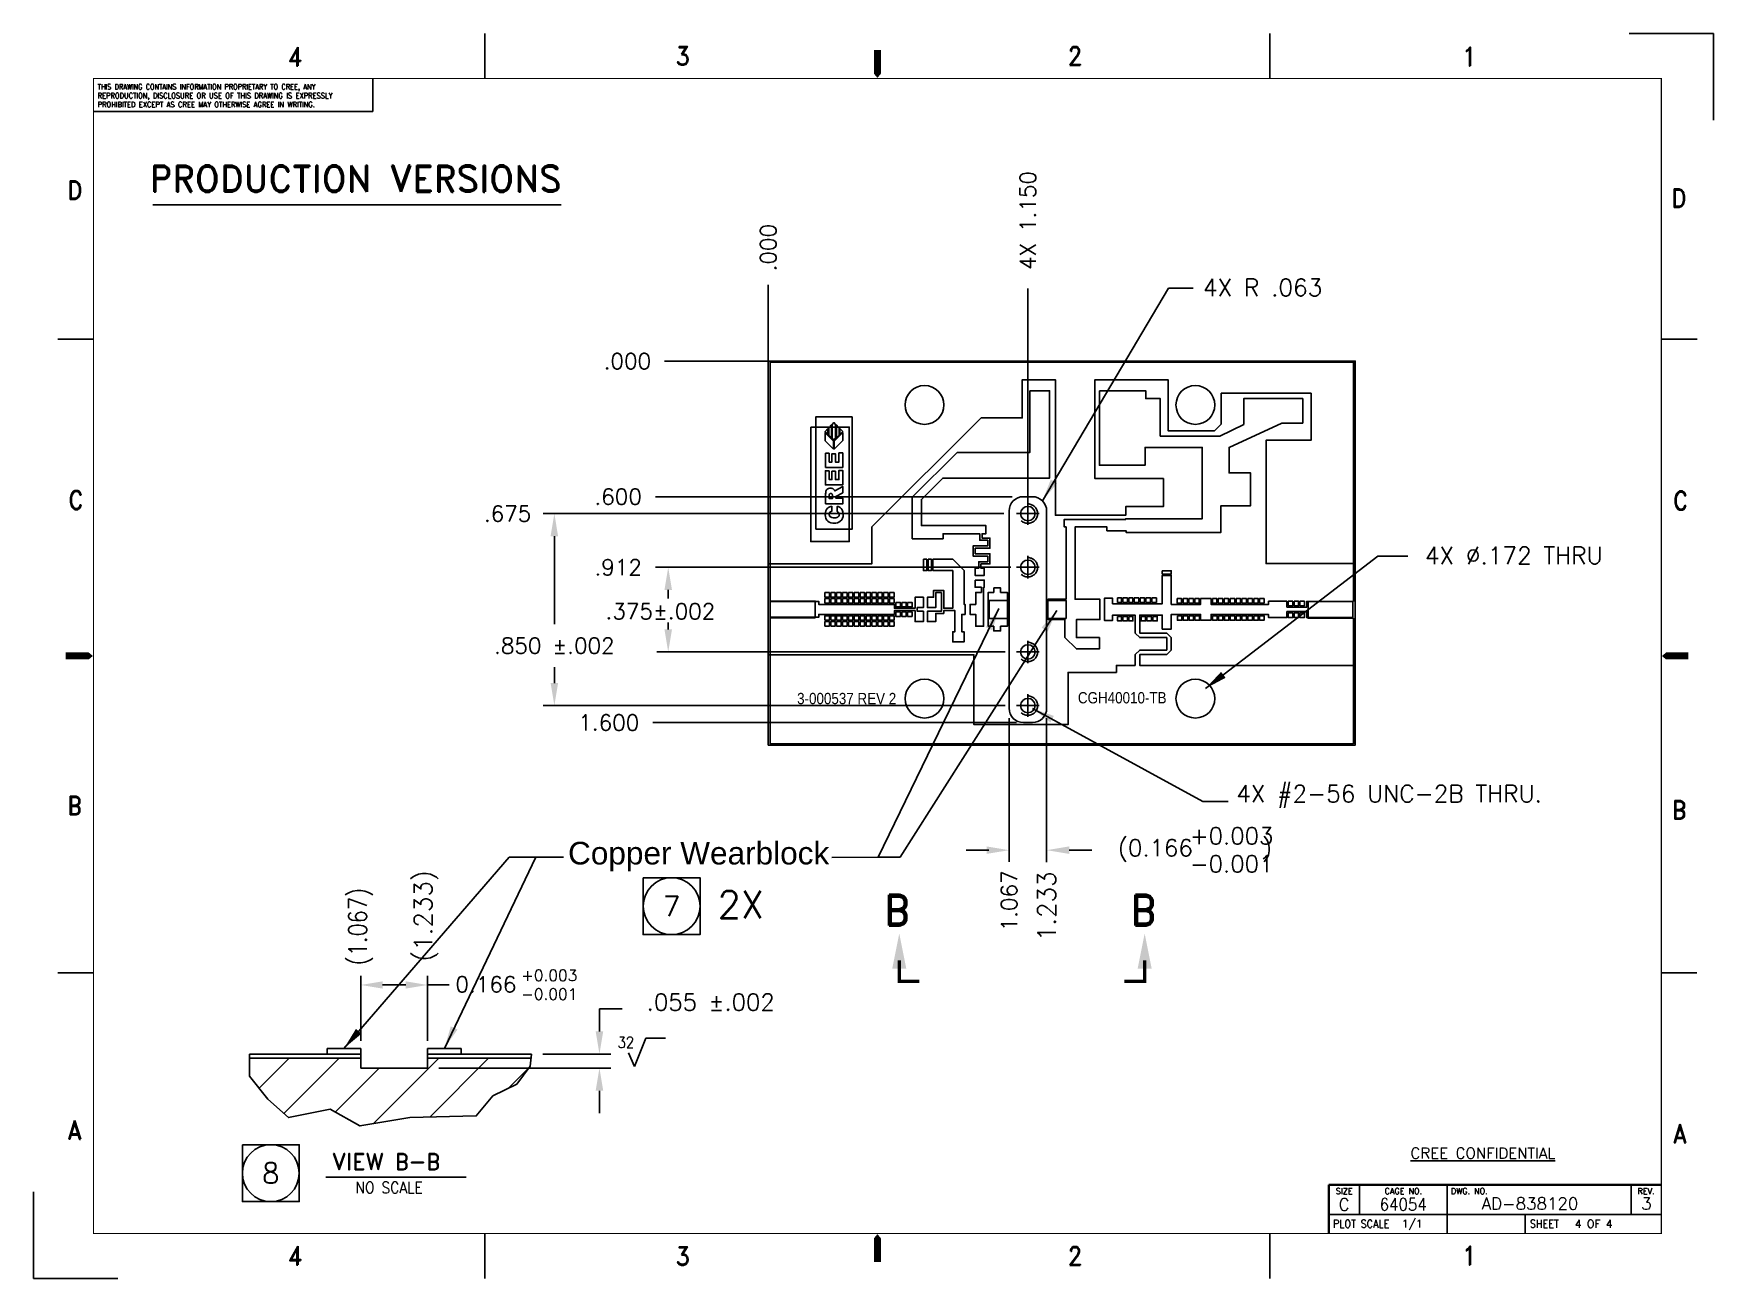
# Model space of a CAD drawing. Header units: inches. Extents: x 10.9 to 26.7, y -6.2 to 5.6.
# Drawn here: x 19.26 to 26.7, y -6.17 to -0.66 of the extents above; entities that cross this region are included whole.
import ezdxf
from ezdxf.enums import TextEntityAlignment as Align

# ---------------------------------------------------------------- set-up
doc = ezdxf.new("R2010")
doc.units = ezdxf.units.IN
doc.header["$MEASUREMENT"] = 0
for name, pattern in [('BROKEN', [0.125, 0.0625, -0.0625]), ('FILLPOLYEX', [101, 100, 1]), ('FILLPOLYIN', [101, 100, 1])]:
    doc.linetypes.add(name, pattern=pattern)
for name, color, linetype in [('BORDER', 9, 'Continuous'), ('CUTOUT_FAB_pill-flange', 7, 'Continuous'), ('HATCH', 6, 'Continuous'), ('HIDDEN', 7, 'BROKEN'), ('MASK', 3, 'Continuous'), ('MASKOUTL', 21, 'Continuous'), ('PALLET', 1, 'Continuous'), ('PALLEThole_FLANGE', 122, 'Continuous'), ('PCB', 6, 'Continuous'), ('PCBHOLE', 200, 'Continuous'), ('Substrate_Outline', 2, 'Continuous'), ('TEXT', 7, 'Continuous'), ('TEXT_CLEAR', 7, 'Continuous'), ('TOP', 5, 'Continuous')]:
    doc.layers.add(name, color=color, linetype=linetype)
doc.layers.add('DIM', color=1, linetype='Continuous', plot=False)
doc.styles.add('ARIAL_NEW', font='ARIAL.TTF', dxfattribs={"width": 0.85})
doc.styles.add('ROMAND', font='romand.shx')
doc.styles.add('ROMANS', font='romans.shx')
doc.styles.get("Standard").update_dxf_attribs({"font": 'ARIALUNI.TTF', "height": 0.025})
doc.dimstyles.get("Standard").update_dxf_attribs({"dimtxt": 0.07, "dimasz": 0.1, "dimexe": 0.05, "dimexo": 0.05, "dimgap": 0.06, "dimtad": 0, "dimtih": 1, "dimtoh": 1, "dimdec": 3, "dimzin": 4, "dimdsep": 46, "dimtxsty": 'ROMANS', "dimcen": 0.09, "dimadec": 0, "dimazin": 0, "dimtfac": 1, "dimtdec": 3, "dimtofl": 0, "dimtmove": 0, "dimatfit": 3, "dimfxl": 1, "dimtolj": 1, "dimtzin": 0, "dimarcsym": 0})

# ---------------------------------------------------------------- blocks, each defined once
blk = doc.blocks.new('LARROW')
blk.add_solid([(0.312, 0), (0, 0.0625), (0, -0.0625)])
blk = doc.blocks.new('2-56t')
blk.add_circle((0, 0), 0.032)
at = {"layer": 'HIDDEN', "linetype": 'BROKEN'}
blk.add_circle((0, 0), 0.043, dxfattribs=at)
blk = doc.blocks.new('block_template(2)_2000')
at = {"layer": 'BORDER'}
for p, q in [((2.28567, 4.98522), (2.28567, 4.9671)), ((2.6024, 4.98522), (2.6024, 4.9671)), ((2.24042, 4.95382), (2.24042, 4.9671)), ((2.1277, 4.95382), (2.24042, 4.95382)), ((2.11329, 4.86202), (2.1277, 4.86202)), ((2.76037, 4.86202), (2.77478, 4.86202)), ((2.1277, 4.60628), (2.11329, 4.60628)), ((2.76032, 4.60628), (2.77473, 4.60628)), ((2.63862, 4.52082), (2.63862, 4.50884)), ((2.67392, 4.52082), (2.67392, 4.50884)), ((2.74816, 4.52082), (2.74816, 4.50884)), ((2.76037, 4.50884), (2.62617, 4.50884)), ((2.67392, 4.50884), (2.67392, 4.5012)), ((2.70544, 4.50884), (2.70544, 4.5012)), ((2.28567, 4.48308), (2.28567, 4.5012)), ((2.6024, 4.48308), (2.6024, 4.5012))]:
    blk.add_line(p, q, dxfattribs=at)
for points in [[(2.44403, 4.96735, 0, 0.00939, 0), (2.44403, 4.97298, 0.00283, 0.00283, 0), (2.44403, 4.97863, 0.00283, 0.00283, 0)], [(2.12744, 4.73415, 0, 0.00939, 0), (2.12182, 4.73415, 0.00283, 0.00283, 0), (2.11649, 4.73415, 0.00283, 0.00283, 0)], [(2.76063, 4.73415, 0, 0.00939, 0), (2.76625, 4.73415, 0.00283, 0.00283, 0), (2.77128, 4.73415, 0.00283, 0.00283, 0)], [(2.44403, 4.50094, 0, 0.00939, 0), (2.44403, 4.49532, 0.00283, 0.00283, 0), (2.44403, 4.48966, 0.00283, 0.00283, 0)]]:
    blk.add_lwpolyline(points, format="xyseb", dxfattribs=at)
at = {"layer": 'BORDER', "const_width": 0.000451}
blk.add_lwpolyline([(2.76037, 4.9671), (2.1277, 4.9671), (2.1277, 4.5012), (2.76037, 4.5012)], close=True, dxfattribs=at)
at = {"layer": 'BORDER', "const_width": 0.000946}
for points in [[(2.62617, 4.52082), (2.76037, 4.52082)], [(2.62617, 4.5012), (2.62617, 4.52082)]]:
    blk.add_lwpolyline(points, dxfattribs=at)
at = {"layer": 'DEFPOINTS'}
for p, q in [((2.7814, 4.98522), (2.74745, 4.98522)), ((2.7814, 4.98522), (2.7814, 4.95032)), ((2.10352, 4.48308), (2.10352, 4.51798)), ((2.10352, 4.48308), (2.13747, 4.48308))]:
    blk.add_line(p, q, dxfattribs=at)
at = {"layer": 'BORDER', "style": 'ROMAND'}
for s, height, width, p in [('4', 0.00752, 0.9, (2.20603, 4.97228)), ('3', 0.00752, 0.9, (2.3626, 4.97245)), ('2', 0.00752, 0.9, (2.52087, 4.97245)), ('1', 0.00752, 0.9, (2.68001, 4.97228)), ('THIS DRAWING CONTAINS INFORMATION PROPRIETARY TO CREE, ANY', 0.0022065, 0.88, (2.12937, 4.96266)), ('REPRODUCTION, DISCLOSURE OR USE OF THIS DRAWING IS EXPRESSLY', 0.0022065, 0.9, (2.12937, 4.95909)), ('PROHIBITED EXCEPT AS CREE MAY OTHERWISE AGREE IN WRITING.', 0.0022065, 0.9, (2.12937, 4.95552)), ('D', 0.00752, 0.9, (2.11707, 4.91831)), ('D', 0.00752, 0.9, (2.7644, 4.91506)), ('C', 0.00752, 0.9, (2.11755, 4.7933)), ('C', 0.00752, 0.9, (2.7651, 4.79308)), ('B', 0.00752, 0.9, (2.11717, 4.67003)), ('B', 0.00752, 0.9, (2.76464, 4.6683)), ('A', 0.00752, 0.9, (2.11717, 4.5392)), ('A', 0.00752, 0.9, (2.76498, 4.53782)), ('PLOT SCALE', 0.003152, 0.9, (2.62789, 4.50352)), ('SHEET', 0.003152, 0.9, (2.70732, 4.50352)), ('4', 0.00752, 0.9, (2.20603, 4.48849)), ('3', 0.00752, 0.9, (2.3626, 4.48833)), ('2', 0.00752, 0.9, (2.52087, 4.48836)), ('1', 0.00752, 0.9, (2.68001, 4.48849))]:
    blk.add_text(s, height=height, dxfattribs=dict(at, width=width)).set_placement(p)
for s, height, p in [('SIZE', 0.002364, (2.63239, 4.51711)), ('C', 0.00492, (2.63239, 4.51042)), ('CAGE NO.', 0.002364, (2.65627, 4.51711))]:
    blk.add_text(s, height=height, dxfattribs=at).set_placement(p, align=Align.CENTER)
at = {"layer": 'BORDER', "style": 'ROMAND', "width": 0.9}
blk.add_text('64054', height=0.004917, dxfattribs=at).set_placement((2.65621, 4.51047), align=Align.CENTER)
at = {"layer": 'BORDER', "style": 'ROMAND'}
for s, p in [('DWG. NO.', (2.67549, 4.51711)), ('REV.', (2.75077, 4.51711))]:
    blk.add_text(s, height=0.002364, dxfattribs=at).set_placement(p)
at = {"layer": 'DIM', "style": 'ROMAND'}
blk.add_text('%%UCREE CONFIDENTIAL', height=0.0044256, dxfattribs=at).set_placement((2.65916, 4.53137))
at = {"layer": 'TEXT'}
for tag, p, height, style in [('DRWNO', (2.68789, 4.51081), 0.00492, 'ROMAND'), ('SCALE', (2.65563, 4.50357), 0.00315, 'ROMANS'), ('SHTNO', (2.72552, 4.50351), 0.00315, 'ROMANS')]:
    blk.add_attdef(tag, p, '', height=height, dxfattribs=dict(at, style=style))
at = {"layer": 'TEXT', "style": 'ROMAND'}
blk.add_attdef('REV.', text='', height=0.00492, dxfattribs=at).set_placement((2.75434, 4.51081), align=Align.CENTER)
blk = doc.blocks.new('*X27')
at = {"color": 0, "linetype": 'Continuous'}
for p, q in [((21.4909, 24.1425), (21.5973, 24.249)), ((21.5782, 24.0531), (21.7741, 24.249)), ((21.7599, 24.058), (21.9159, 24.214)), ((21.8958, 24.0172), (22.1277, 24.249)), ((22.0959, 24.0404), (22.3045, 24.249)), ((22.3739, 24.1416), (22.4474, 24.2151))]:
    blk.add_line(p, q, dxfattribs=at)
blk = doc.blocks.new('NOTESYM')
blk.add_lwpolyline([(-0.175, 0.175), (-0.175, -0.175), (0.175, -0.175), (0.175, 0.175)], close=True)
blk.add_circle((0, 0), 0.175)
at = {"style": 'ROMANS'}
blk.add_attdef('NUM', text='', height=0.125, dxfattribs=at).set_placement((0, 0), align=Align.MIDDLE)

msp = doc.modelspace()

# ---------------------------------------------------------------- linework, layer by layer
for p, q in [((22.513, -2.0578), (22.513, -2.1258)), ((22.442, -2.1078), (22.552, -2.1078))]:
    msp.add_line(p, q)
at = {"layer": 'CUTOUT_FAB_pill-flange', "linetype": 'Continuous'}
msp.add_lwpolyline([(23.58, -2.7708, -0.41421), (23.643, -2.7078), (23.683, -2.7078, -0.414217), (23.746, -2.7708), (23.746, -3.6448, -0.41421), (23.683, -3.7078), (23.643, -3.7078, -0.414217), (23.58, -3.6448)], format="xyb", close=True, dxfattribs=at)
msp.add_lwpolyline([(23.58, -2.7708, -0.41421), (23.643, -2.7078), (23.683, -2.7078, -0.414217), (23.746, -2.7708), (23.746, -3.6448, -0.41421), (23.683, -3.7078), (23.643, -3.7078, -0.414217), (23.58, -3.6448)], format="xyb", close=True, dxfattribs=at)
msp.add_lwpolyline([(23.58, -2.7708, -0.41421), (23.643, -2.7078), (23.683, -2.7078, -0.414217), (23.746, -2.7708), (23.746, -3.6448, -0.41421), (23.683, -3.7078), (23.643, -3.7078, -0.414217), (23.58, -3.6448)], format="xyb", close=True, dxfattribs=at)
msp.add_lwpolyline([(23.58, -2.7708, -0.41421), (23.643, -2.7078), (23.683, -2.7078, -0.414217), (23.746, -2.7708), (23.746, -3.6448, -0.41421), (23.683, -3.7078), (23.643, -3.7078, -0.414217), (23.58, -3.6448)], format="xyb", close=True, dxfattribs=at)
at = {"layer": 'DIM'}
for p, q in [((19.7868, -1.416), (21.5958, -1.416)), ((22.5128, -2.0579), (22.5128, -1.7704)), ((23.6628, -2.8209), (23.6628, -1.7869)), ((22.4628, -2.1079), (22.0541, -2.1079)), ((23.5928, -2.7079), (22.0132, -2.7079)), ((22.4628, -2.7829), (21.5157, -2.7829)), ((23.5568, -2.7829), (21.5238, -2.7829)), ((21.5657, -2.8829), (21.5657, -3.2727)), ((23.5877, -3.0204), (22.0134, -3.0204)), ((22.4628, -3.0204), (22.0199, -3.0204)), ((22.0699, -3.1204), (22.0699, -3.1585)), ((22.0699, -3.2646), (22.0699, -3.2954)), ((23.5628, -3.3954), (22.0199, -3.3954)), ((21.5657, -3.5329), (21.5657, -3.4627)), ((23.5628, -3.6329), (21.5157, -3.6329)), ((23.6128, -3.7079), (22.0019, -3.7079)), ((23.5798, -3.689), (23.5798, -4.3251)), ((23.746, -3.688), (23.746, -4.3265)), ((23.5798, -3.8469), (23.5798, -4.3024)), ((23.4898, -4.2729), (23.3898, -4.2729)), ((23.9458, -4.2729), (23.8458, -4.2729)), ((21.7654, -5.0753), (21.7654, -4.9753)), ((21.7654, -4.9753), (21.8654, -4.9753)), ((21.5145, -5.1753), (21.8154, -5.1753)), ((21.0536, -5.2377), (21.8154, -5.2377)), ((21.7654, -5.3377), (21.7654, -5.4377))]:
    msp.add_line(p, q, dxfattribs=at)
at = {"layer": 'DIM', "linetype": 'Continuous'}
for p, q in [((20.709, -5.1174), (20.709, -4.8297)), ((21.0036, -5.1174), (21.0036, -4.8297)), ((20.805, -4.8697), (20.9076, -4.8697)), ((21.0036, -4.8697), (21.0996, -4.8697)), ((20.5542, -5.7213), (21.1748, -5.7213))]:
    msp.add_line(p, q, dxfattribs=at)
at = {"layer": 'DIM', "const_width": 0.0155}
for points in [[(23.1827, -4.8534), (23.0933, -4.8534), (23.0933, -4.7604)], [(24.1802, -4.7604), (24.1802, -4.8534), (24.0894, -4.8534)]]:
    msp.add_lwpolyline(points, dxfattribs=at)
at = {"layer": 'DIM'}
for points in [[(21.549, -2.8829), (21.5823, -2.8829), (21.5657, -2.7829)], [(22.0533, -3.1204), (22.0866, -3.1204), (22.0699, -3.0204)], [(22.0533, -3.2954), (22.0866, -3.2954), (22.0699, -3.3954)], [(21.549, -3.5329), (21.5823, -3.5329), (21.5657, -3.6329)], [(23.4798, -4.2562), (23.4798, -4.2895), (23.5798, -4.2729)], [(23.8458, -4.2562), (23.8458, -4.2895), (23.7458, -4.2729)], [(21.7487, -5.0753), (21.782, -5.0753), (21.7654, -5.1753)], [(21.7487, -5.3377), (21.782, -5.3377), (21.7654, -5.2377)]]:
    msp.add_solid(points, dxfattribs=at)
at = {"layer": 'DIM', "linetype": 'Continuous'}
for points in [[(20.805, -4.8537), (20.805, -4.8857), (20.709, -4.8697)], [(20.9076, -4.8537), (20.9076, -4.8857), (21.0036, -4.8697)]]:
    msp.add_solid(points, dxfattribs=at)
at = {"layer": 'MASK', "color": 3}
msp.add_lwpolyline([(22.701, -2.3998), (22.872, -2.3998), (22.872, -2.9068), (22.701, -2.9068)], close=True, dxfattribs=at)
at = {"layer": 'MASKOUTL', "linetype": 'Continuous'}
msp.add_lwpolyline([(22.5208, -2.1128), (25.1048, -2.1128), (25.1048, -3.1718), (24.9038, -3.1718), (24.9038, -3.2458), (25.1048, -3.2458), (25.1048, -3.8018), (22.5208, -3.8018), (22.5208, -3.2438), (22.7208, -3.2438), (22.7208, -3.1698), (22.5208, -3.1698)], close=True, dxfattribs=at)
at = {"layer": 'PALLET', "linetype": 'Continuous'}
for p, q in [((20.2162, -5.1941), (20.709, -5.1941)), ((20.709, -5.2377), (20.709, -5.1941)), ((20.709, -5.2377), (20.709, -5.1941)), ((21.0036, -5.1941), (21.4623, -5.1941)), ((21.0036, -5.2377), (21.0036, -5.1941)), ((21.0036, -5.2377), (20.709, -5.2377))]:
    msp.add_line(p, q, dxfattribs=at)
msp.add_lwpolyline([(20.2162, -5.1753), (20.2162, -5.2727), (20.2971, -5.3757), (20.388, -5.4566), (20.572, -5.4198), (20.7045, -5.4934), (20.9253, -5.4566), (21.2197, -5.4492), (21.2933, -5.361), (21.3988, -5.3095), (21.4582, -5.2286), (21.4645, -5.1753)], dxfattribs=at)
at = {"layer": 'PCB'}
for p, q in [((20.709, -5.1503), (20.559, -5.1503)), ((20.559, -5.1503), (20.559, -5.1753)), ((20.709, -5.1753), (20.709, -5.1503)), ((20.709, -5.1753), (20.709, -5.1653)), ((21.0036, -5.1753), (21.0036, -5.1503)), ((21.0036, -5.1503), (21.1536, -5.1503)), ((21.1536, -5.1503), (21.1536, -5.1753))]:
    msp.add_line(p, q, dxfattribs=at)
for points in [[(23.492, -3.2468), (23.572, -3.2468), (23.572, -3.1668), (23.492, -3.1668)], [(23.752, -3.2468), (23.832, -3.2468), (23.832, -3.1668), (23.752, -3.1668)]]:
    msp.add_lwpolyline(points, close=True, dxfattribs=at)
at = {"layer": 'PCB', "linetype": 'Continuous'}
for points in [[(20.2162, -5.1753), (20.709, -5.1753), (20.709, -5.1941), (20.2162, -5.1941)], [(21.4645, -5.1753), (21.0036, -5.1753)], [(21.0036, -5.1753), (21.0036, -5.1941), (21.4623, -5.1941)]]:
    msp.add_lwpolyline(points, dxfattribs=at)
at = {"layer": 'PCBHOLE'}
for centre in [(23.2048, -2.3018), (24.4048, -2.3018), (23.2048, -3.6018), (24.4048, -3.6018)]:
    msp.add_circle(centre, 0.086, dxfattribs=at)
at = {"layer": 'Substrate_Outline'}
msp.add_lwpolyline([(22.513, -2.1078), (25.113, -2.1078), (25.113, -3.8078), (22.513, -3.8078), (22.513, -2.1078)], close=True, dxfattribs=at)
msp.add_lwpolyline([(22.513, -2.1078), (25.113, -2.1078), (25.113, -3.8078), (22.513, -3.8078), (22.513, -2.1078)], close=True, dxfattribs=at)
at = {"layer": 'TEXT'}
for p, q in [((23.6628, -2.8329), (23.6628, -2.7329)), ((23.6128, -2.7829), (23.7128, -2.7829)), ((23.6628, -3.0704), (23.6628, -2.9704)), ((23.6128, -3.0204), (23.7128, -3.0204)), ((23.6628, -3.4454), (23.6628, -3.3454)), ((23.6128, -3.3954), (23.7128, -3.3954)), ((23.6128, -3.6329), (23.7128, -3.6329)), ((23.6628, -3.6829), (23.6628, -3.5829))]:
    msp.add_line(p, q, dxfattribs=at)
at = {"layer": 'TEXT', "linetype": 'Continuous'}
for p, q in [((21.9213, -5.2304), (21.971, -5.1052)), ((21.971, -5.1052), (22.0583, -5.1052)), ((21.8942, -5.1698), (21.9213, -5.2304))]:
    msp.add_line(p, q, dxfattribs=at)
at = {"layer": 'TOP', "color": 5}
msp.add_lwpolyline([(22.513, -2.1078), (25.113, -2.1078), (25.113, -3.0038), (24.718, -3.0038), (24.718, -2.4578), (24.917, -2.4578), (24.917, -2.2498), (24.519, -2.2498), (24.519, -2.3868), (24.49, -2.4158), (24.284, -2.4158), (24.284, -2.1898), (23.96, -2.1898), (23.96, -2.6278), (24.263, -2.6278), (24.263, -2.7518), (24.096, -2.7518), (24.096, -2.7898), (23.785, -2.7898), (23.785, -2.1898), (23.638, -2.1898), (23.638, -2.3588), (23.456, -2.3588), (22.972, -2.8408), (22.972, -3.0048), (22.513, -3.0048), (22.513, -2.1078)], close=True, dxfattribs=at)
at = {"layer": 'TOP', "color": 4}
for points in [[(23.672, -2.2388), (23.759, -2.2388), (23.759, -2.6258), (23.286, -2.6258), (23.191, -2.7198), (23.191, -2.8358), (23.477, -2.8358), (23.477, -2.8718), (23.46, -2.8718), (23.46, -2.8908), (23.495, -2.8908), (23.495, -2.9358), (23.43, -2.9358), (23.43, -2.9608), (23.495, -2.9608), (23.495, -3.0058), (23.455, -3.0058), (23.455, -3.0248), (23.47, -3.0248), (23.47, -3.0568), (23.429, -3.0568), (23.429, -3.0248), (23.445, -3.0248), (23.445, -2.9958), (23.485, -2.9958), (23.485, -2.9708), (23.42, -2.9708), (23.42, -2.9258), (23.485, -2.9258), (23.485, -2.9008), (23.45, -2.9008), (23.45, -2.8718), (23.287, -2.8718), (23.287, -2.8938), (23.151, -2.8938), (23.151, -2.7098), (23.35, -2.5118), (23.672, -2.5118), (23.672, -2.2388)], [(23.98, -2.2388), (24.185, -2.2388), (24.185, -2.2738), (24.249, -2.2738), (24.249, -2.4398), (24.513, -2.4398), (24.619, -2.3878), (24.619, -2.2738), (24.88, -2.2738), (24.88, -2.3818), (24.788, -2.3818), (24.554, -2.4898), (24.554, -2.6028), (24.649, -2.6028), (24.649, -2.7478), (24.518, -2.7478), (24.518, -2.8658), (24.098, -2.8658), (24.098, -2.8588), (24.013, -2.8588), (24.013, -2.8418), (23.872, -2.8418), (23.872, -3.1618), (23.877, -3.1618), (23.877, -3.1618), (23.982, -3.1618), (23.982, -3.2518), (23.878, -3.2518), (23.878, -3.2518), (23.878, -3.2518), (23.878, -3.3318), (23.98, -3.3318), (23.98, -3.3818), (23.878, -3.3818), (23.827, -3.3318), (23.827, -3.2518), (23.752, -3.2518), (23.752, -3.1618), (23.832, -3.1618), (23.832, -2.8418), (23.824, -2.8418), (23.824, -2.8088), (24.096, -2.8088), (24.096, -2.8058), (24.435, -2.8058), (24.435, -2.4898), (24.182, -2.4898), (24.182, -2.5688), (23.98, -2.5688), (23.98, -2.2388)], [(23.2, -2.9848), (23.215, -2.9848), (23.215, -3.0348), (23.2, -3.0348)], [(23.242, -2.9848), (23.33, -2.9848), (23.38, -3.0348), (23.38, -3.1848), (23.385, -3.1848), (23.385, -3.2288), (23.37, -3.2288), (23.37, -3.3058), (23.38, -3.3058), (23.38, -3.3508), (23.33, -3.3508), (23.33, -3.3058), (23.34, -3.3058), (23.34, -3.2118), (23.29, -3.2118), (23.29, -3.2248), (23.255, -3.2248), (23.255, -3.2608), (23.218, -3.2608), (23.218, -3.2148), (23.28, -3.2148), (23.28, -3.1328), (23.255, -3.1328), (23.255, -3.1988), (23.218, -3.1988), (23.218, -3.1528), (23.245, -3.1528), (23.245, -3.1228), (23.29, -3.1228), (23.29, -3.2018), (23.33, -3.2018), (23.33, -3.0348), (23.242, -3.0348), (23.242, -2.9848)], [(23.221, -2.9848), (23.236, -2.9848), (23.236, -3.0348), (23.221, -3.0348)], [(24.258, -3.0358), (24.298, -3.0358), (24.298, -3.0508), (24.258, -3.0508)], [(23.429, -3.0768), (23.47, -3.0768), (23.47, -3.1088), (23.467, -3.1088), (23.467, -3.2818), (23.432, -3.2818), (23.432, -3.2288), (23.407, -3.2288), (23.407, -3.1848), (23.432, -3.1848), (23.432, -3.1318), (23.457, -3.1318), (23.457, -3.1088), (23.429, -3.1088), (23.429, -3.0768)], [(23.512, -3.1118), (23.542, -3.1118), (23.542, -3.1318), (23.572, -3.1318), (23.572, -3.2818), (23.542, -3.2818), (23.542, -3.3018), (23.512, -3.3018), (23.512, -3.2818), (23.487, -3.2818), (23.487, -3.1318), (23.512, -3.1318), (23.512, -3.1118)], [(22.522, -3.1718), (22.737, -3.1718), (22.737, -3.1848), (22.737, -3.1848), (22.737, -3.1848), (23.072, -3.1848), (23.072, -3.2018), (23.163, -3.2018), (23.163, -3.1528), (23.2, -3.1528), (23.2, -3.1988), (23.173, -3.1988), (23.173, -3.2148), (23.2, -3.2148), (23.2, -3.2608), (23.163, -3.2608), (23.163, -3.2118), (23.072, -3.2118), (23.072, -3.2288), (22.737, -3.2288), (22.737, -3.2288), (22.737, -3.2288), (22.737, -3.2418), (22.522, -3.2418), (22.522, -3.1718)], [(22.764, -3.1328), (22.784, -3.1328), (22.784, -3.1528), (22.764, -3.1528)], [(22.764, -3.1588), (22.784, -3.1588), (22.784, -3.1788), (22.764, -3.1788)], [(22.79, -3.1328), (22.81, -3.1328), (22.81, -3.1528), (22.79, -3.1528)], [(22.79, -3.1588), (22.81, -3.1588), (22.81, -3.1788), (22.79, -3.1788)], [(22.816, -3.1328), (22.836, -3.1328), (22.836, -3.1528), (22.816, -3.1528)], [(22.816, -3.1588), (22.836, -3.1588), (22.836, -3.1788), (22.816, -3.1788)], [(22.842, -3.1328), (22.862, -3.1328), (22.862, -3.1528), (22.842, -3.1528)], [(22.842, -3.1588), (22.862, -3.1588), (22.862, -3.1788), (22.842, -3.1788)], [(22.868, -3.1328), (22.888, -3.1328), (22.888, -3.1528), (22.868, -3.1528)], [(22.868, -3.1588), (22.888, -3.1588), (22.888, -3.1788), (22.868, -3.1788)], [(22.894, -3.1328), (22.914, -3.1328), (22.914, -3.1528), (22.894, -3.1528)], [(22.894, -3.1588), (22.914, -3.1588), (22.914, -3.1788), (22.894, -3.1788)], [(22.92, -3.1328), (22.94, -3.1328), (22.94, -3.1528), (22.92, -3.1528)], [(22.92, -3.1588), (22.94, -3.1588), (22.94, -3.1788), (22.92, -3.1788)], [(22.946, -3.1328), (22.966, -3.1328), (22.966, -3.1528), (22.946, -3.1528)], [(22.946, -3.1588), (22.966, -3.1588), (22.966, -3.1788), (22.946, -3.1788)], [(22.972, -3.1328), (22.992, -3.1328), (22.992, -3.1528), (22.972, -3.1528)], [(22.972, -3.1588), (22.992, -3.1588), (22.992, -3.1788), (22.972, -3.1788)], [(22.998, -3.1328), (23.018, -3.1328), (23.018, -3.1528), (22.998, -3.1528)], [(22.998, -3.1588), (23.018, -3.1588), (23.018, -3.1788), (22.998, -3.1788)], [(23.024, -3.1328), (23.044, -3.1328), (23.044, -3.1528), (23.024, -3.1528)], [(23.024, -3.1588), (23.044, -3.1588), (23.044, -3.1788), (23.024, -3.1788)], [(23.05, -3.1328), (23.07, -3.1328), (23.07, -3.1528), (23.05, -3.1528)], [(23.05, -3.1588), (23.07, -3.1588), (23.07, -3.1788), (23.05, -3.1788)], [(23.078, -3.1758), (23.098, -3.1758), (23.098, -3.1958), (23.078, -3.1958)], [(23.104, -3.1758), (23.124, -3.1758), (23.124, -3.1958), (23.104, -3.1958)], [(23.13, -3.1758), (23.15, -3.1758), (23.15, -3.1958), (23.13, -3.1958)], [(24.06, -3.1558), (24.078, -3.1558), (24.078, -3.1758), (24.06, -3.1758)], [(24.084, -3.1558), (24.104, -3.1558), (24.104, -3.1758), (24.084, -3.1758)], [(24.11, -3.1558), (24.128, -3.1558), (24.128, -3.1758), (24.11, -3.1758)], [(24.134, -3.1558), (24.154, -3.1558), (24.154, -3.1758), (24.134, -3.1758)], [(24.16, -3.1558), (24.18, -3.1558), (24.18, -3.1758), (24.16, -3.1758)], [(24.186, -3.1558), (24.206, -3.1558), (24.206, -3.1758), (24.186, -3.1758)], [(24.212, -3.1558), (24.232, -3.1558), (24.232, -3.1758), (24.212, -3.1758)], [(24.324, -3.1588), (24.344, -3.1588), (24.344, -3.1788), (24.324, -3.1788)], [(24.35, -3.1588), (24.37, -3.1588), (24.37, -3.1788), (24.35, -3.1788)], [(24.376, -3.1588), (24.396, -3.1588), (24.396, -3.1788), (24.376, -3.1788)], [(24.402, -3.1588), (24.422, -3.1588), (24.422, -3.1788), (24.402, -3.1788)], [(24.48, -3.1588), (24.5, -3.1588), (24.5, -3.1788), (24.48, -3.1788)], [(24.506, -3.1588), (24.526, -3.1588), (24.526, -3.1788), (24.506, -3.1788)], [(24.532, -3.1588), (24.552, -3.1588), (24.552, -3.1788), (24.532, -3.1788)], [(24.559, -3.1588), (24.579, -3.1588), (24.579, -3.1788), (24.559, -3.1788)], [(24.585, -3.1588), (24.605, -3.1588), (24.605, -3.1788), (24.585, -3.1788)], [(24.611, -3.1588), (24.631, -3.1588), (24.631, -3.1788), (24.611, -3.1788)], [(24.637, -3.1588), (24.657, -3.1588), (24.657, -3.1788), (24.637, -3.1788)], [(24.663, -3.1588), (24.683, -3.1588), (24.683, -3.1788), (24.663, -3.1788)], [(24.689, -3.1588), (24.709, -3.1588), (24.709, -3.1788), (24.689, -3.1788)], [(24.816, -3.1708), (24.836, -3.1708), (24.836, -3.1908), (24.816, -3.1908)], [(24.842, -3.1708), (24.862, -3.1708), (24.862, -3.1908), (24.842, -3.1908)], [(24.868, -3.1708), (24.888, -3.1708), (24.888, -3.1908), (24.868, -3.1908)], [(22.764, -3.2549), (22.784, -3.2549), (22.784, -3.2349), (22.764, -3.2349)], [(22.764, -3.2809), (22.784, -3.2809), (22.784, -3.2609), (22.764, -3.2609)], [(22.79, -3.2549), (22.81, -3.2549), (22.81, -3.2349), (22.79, -3.2349)], [(22.79, -3.2809), (22.81, -3.2809), (22.81, -3.2609), (22.79, -3.2609)], [(22.816, -3.2549), (22.836, -3.2549), (22.836, -3.2349), (22.816, -3.2349)], [(22.816, -3.2809), (22.836, -3.2809), (22.836, -3.2609), (22.816, -3.2609)], [(22.842, -3.2549), (22.862, -3.2549), (22.862, -3.2349), (22.842, -3.2349)], [(22.842, -3.2809), (22.862, -3.2809), (22.862, -3.2609), (22.842, -3.2609)], [(22.868, -3.2348), (22.888, -3.2348), (22.888, -3.2548), (22.868, -3.2548)], [(22.868, -3.2608), (22.888, -3.2608), (22.888, -3.2808), (22.868, -3.2808)], [(22.894, -3.2348), (22.914, -3.2348), (22.914, -3.2548), (22.894, -3.2548)], [(22.894, -3.2608), (22.914, -3.2608), (22.914, -3.2808), (22.894, -3.2808)], [(22.92, -3.2348), (22.94, -3.2348), (22.94, -3.2548), (22.92, -3.2548)], [(22.92, -3.2608), (22.94, -3.2608), (22.94, -3.2808), (22.92, -3.2808)], [(22.946, -3.2348), (22.966, -3.2348), (22.966, -3.2548), (22.946, -3.2548)], [(22.946, -3.2608), (22.966, -3.2608), (22.966, -3.2808), (22.946, -3.2808)], [(22.972, -3.2348), (22.992, -3.2348), (22.992, -3.2548), (22.972, -3.2548)], [(22.972, -3.2608), (22.992, -3.2608), (22.992, -3.2808), (22.972, -3.2808)], [(22.998, -3.2348), (23.018, -3.2348), (23.018, -3.2548), (22.998, -3.2548)], [(22.998, -3.2608), (23.018, -3.2608), (23.018, -3.2808), (22.998, -3.2808)], [(23.024, -3.2348), (23.044, -3.2348), (23.044, -3.2548), (23.024, -3.2548)], [(23.024, -3.2608), (23.044, -3.2608), (23.044, -3.2808), (23.024, -3.2808)], [(23.05, -3.2348), (23.07, -3.2348), (23.07, -3.2548), (23.05, -3.2548)], [(23.05, -3.2608), (23.07, -3.2608), (23.07, -3.2808), (23.05, -3.2808)], [(23.078, -3.2178), (23.098, -3.2178), (23.098, -3.2378), (23.078, -3.2378)], [(23.104, -3.2178), (23.124, -3.2178), (23.124, -3.2378), (23.104, -3.2378)], [(23.13, -3.2178), (23.15, -3.2178), (23.15, -3.2378), (23.13, -3.2378)], [(24.06, -3.2378), (24.078, -3.2378), (24.078, -3.2578), (24.06, -3.2578)], [(24.084, -3.2378), (24.104, -3.2378), (24.104, -3.2578), (24.084, -3.2578)], [(24.11, -3.2378), (24.128, -3.2378), (24.128, -3.2578), (24.11, -3.2578)], [(24.164, -3.2378), (24.184, -3.2378), (24.184, -3.2578), (24.164, -3.2578)], [(24.19, -3.2378), (24.21, -3.2378), (24.21, -3.2578), (24.19, -3.2578)], [(24.216, -3.2378), (24.236, -3.2378), (24.236, -3.2578), (24.216, -3.2578)], [(24.325, -3.2348), (24.345, -3.2348), (24.345, -3.2548), (24.325, -3.2548)], [(24.351, -3.2348), (24.371, -3.2348), (24.371, -3.2548), (24.351, -3.2548)], [(24.377, -3.2348), (24.397, -3.2348), (24.397, -3.2548), (24.377, -3.2548)], [(24.403, -3.2348), (24.423, -3.2348), (24.423, -3.2548), (24.403, -3.2548)], [(24.481, -3.2348), (24.501, -3.2348), (24.501, -3.2548), (24.481, -3.2548)], [(24.507, -3.2348), (24.527, -3.2348), (24.527, -3.2548), (24.507, -3.2548)], [(24.533, -3.2348), (24.553, -3.2348), (24.553, -3.2548), (24.533, -3.2548)], [(24.559, -3.2348), (24.579, -3.2348), (24.579, -3.2548), (24.559, -3.2548)], [(24.585, -3.2348), (24.605, -3.2348), (24.605, -3.2548), (24.585, -3.2548)], [(24.611, -3.2348), (24.631, -3.2348), (24.631, -3.2548), (24.611, -3.2548)], [(24.637, -3.2348), (24.657, -3.2348), (24.657, -3.2548), (24.637, -3.2548)], [(24.663, -3.2348), (24.683, -3.2348), (24.683, -3.2548), (24.663, -3.2548)], [(24.689, -3.2348), (24.709, -3.2348), (24.709, -3.2548), (24.689, -3.2548)], [(24.816, -3.2228), (24.836, -3.2228), (24.836, -3.2428), (24.816, -3.2428)], [(24.842, -3.2228), (24.862, -3.2228), (24.862, -3.2428), (24.842, -3.2428)], [(24.868, -3.2228), (24.888, -3.2228), (24.888, -3.2428), (24.868, -3.2428)]]:
    msp.add_lwpolyline(points, close=True, dxfattribs=at)
at = {"layer": 'TOP', "color": 6, "linetype": 'FILLPOLYIN'}
msp.add_lwpolyline([(22.8848, -2.3538), (22.8848, -2.851), (22.724, -2.851), (22.724, -2.3538)], close=True, dxfattribs=at)
at = {"layer": 'TOP', "color": 4, "linetype": 'FILLPOLYEX'}
for points in [[(22.7961, -2.4495), (22.8038, -2.457), (22.8115, -2.4495), (22.8115, -2.3876), (22.8038, -2.3801), (22.7961, -2.3876)], [(22.7773, -2.406), (22.7773, -2.4316), (22.7644, -2.4186)], [(22.7644, -2.4604), (22.8014, -2.4971), (22.8014, -2.4614), (22.7644, -2.4246)], [(22.7924, -2.3913), (22.7924, -2.4468), (22.781, -2.4353), (22.781, -2.4023)], [(22.8433, -2.4237), (22.8433, -2.4595), (22.8053, -2.4971), (22.8053, -2.4614)], [(22.8266, -2.4023), (22.8266, -2.4353), (22.8152, -2.4468), (22.8152, -2.3913)], [(22.8303, -2.406), (22.8303, -2.4316), (22.8433, -2.4186)], [(22.7832, -2.5154), (22.7832, -2.5548), (22.7951, -2.5548), (22.7951, -2.5181), (22.8108, -2.5181), (22.8108, -2.5548), (22.8261, -2.5548), (22.8261, -2.5141), (22.8433, -2.5141), (22.8433, -2.5786), (22.7666, -2.5786), (22.7666, -2.5154)], [(22.783, -2.5928), (22.783, -2.6322), (22.7949, -2.6322), (22.7949, -2.5955), (22.8105, -2.5955), (22.8105, -2.6322), (22.8259, -2.6322), (22.8259, -2.5915), (22.843, -2.5915), (22.843, -2.6561), (22.7664, -2.6561), (22.7664, -2.5928)], [(22.7987, -2.6723), (22.8023, -2.6748), (22.8048, -2.6772), (22.8058, -2.6788), (22.8079, -2.6823), (22.8437, -2.6633), (22.8437, -2.6901), (22.8124, -2.7073), (22.8124, -2.7149), (22.8437, -2.7149), (22.8437, -2.7391), (22.7669, -2.7391), (22.7669, -2.6948), (22.7673, -2.6902), (22.7684, -2.6839), (22.7702, -2.6798), (22.7717, -2.6778), (22.7735, -2.6753), (22.7762, -2.6734), (22.7802, -2.6713), (22.7855, -2.6701), (22.7871, -2.67), (22.7916, -2.67), (22.7956, -2.6709)], [(22.7941, -2.7498), (22.7941, -2.7723), (22.7917, -2.7731), (22.7885, -2.7748), (22.7863, -2.777), (22.7846, -2.7796), (22.7837, -2.7824), (22.7833, -2.7835), (22.7833, -2.786), (22.7833, -2.7876), (22.7843, -2.7916), (22.7862, -2.7949), (22.7889, -2.7974), (22.7917, -2.7992), (22.7953, -2.8004), (22.8001, -2.8012), (22.8052, -2.8013), (22.8087, -2.8014), (22.8128, -2.8008), (22.8165, -2.8003), (22.8192, -2.7991), (22.8214, -2.7982), (22.8233, -2.7965), (22.825, -2.7941), (22.8264, -2.7909), (22.827, -2.7876), (22.8268, -2.7847), (22.8267, -2.7824), (22.8258, -2.7799), (22.8244, -2.7779), (22.8233, -2.7764), (22.8201, -2.7742), (22.8185, -2.7735), (22.8185, -2.7508), (22.8233, -2.752), (22.8284, -2.7546), (22.8318, -2.7562), (22.8365, -2.7605), (22.8406, -2.7658), (22.8438, -2.7749), (22.845, -2.784), (22.8448, -2.7874), (22.8442, -2.7958), (22.8423, -2.8036), (22.8383, -2.8109), (22.8321, -2.8167), (22.8262, -2.8205), (22.8199, -2.8231), (22.8129, -2.8244), (22.8099, -2.8245), (22.8059, -2.8246), (22.7989, -2.8249), (22.7902, -2.8232), (22.7831, -2.8204), (22.777, -2.8161), (22.7726, -2.8111), (22.7687, -2.8043), (22.7665, -2.7955), (22.7656, -2.7884), (22.7659, -2.7843), (22.7664, -2.7778), (22.7685, -2.7699), (22.7711, -2.7645), (22.7759, -2.7585), (22.7796, -2.7563), (22.7852, -2.753)]]:
    msp.add_lwpolyline(points, close=True, dxfattribs=at)
at = {"layer": 'TOP', "color": 4, "linetype": 'FILLPOLYIN'}
msp.add_lwpolyline([(22.7978, -2.7041), (22.7978, -2.7152), (22.7823, -2.7152), (22.7823, -2.7032), (22.7828, -2.7001), (22.783, -2.6988), (22.7842, -2.6962), (22.7855, -2.695), (22.7877, -2.694), (22.7898, -2.6937), (22.7923, -2.694), (22.794, -2.6948), (22.7956, -2.6964), (22.7966, -2.6981), (22.797, -2.6999), (22.7975, -2.7017)], close=True, dxfattribs=at)
at = {"layer": 'TOP'}
msp.add_lwpolyline([(22.513, -3.4078), (23.424, -3.4078), (23.424, -3.7168), (23.841, -3.7168), (23.841, -3.4858), (24.055, -3.4858), (24.055, -3.4548), (24.138, -3.4548), (24.138, -3.4068), (24.158, -3.3868), (24.278, -3.3868), (24.278, -3.3318), (24.158, -3.3318), (24.138, -3.3118), (24.138, -3.2318), (24.038, -3.2318), (24.038, -3.2558), (24.002, -3.2558), (24.002, -3.1578), (24.038, -3.1578), (24.038, -3.1818), (24.258, -3.1818), (24.258, -3.0568), (24.298, -3.0568), (24.298, -3.1848), (24.428, -3.1848), (24.428, -3.1588), (24.474, -3.1588), (24.474, -3.1848), (24.729, -3.1848), (24.729, -3.1708), (24.81, -3.1708), (24.81, -3.1968), (24.81, -3.1848), (24.81, -3.1968), (24.898, -3.1968), (24.898, -3.1718), (25.102, -3.1718), (25.102, -3.2428), (24.898, -3.2428), (24.898, -3.2168), (24.81, -3.2168), (24.81, -3.2288), (24.81, -3.2428), (24.729, -3.2428), (24.729, -3.2298), (24.729, -3.2298), (24.474, -3.2288), (24.474, -3.2548), (24.428, -3.2548), (24.428, -3.2288), (24.298, -3.2288), (24.298, -3.2938), (24.258, -3.2938), (24.258, -3.2318), (24.158, -3.2318), (24.158, -3.3118), (24.278, -3.3118), (24.298, -3.3318), (24.298, -3.3868), (24.278, -3.4068), (24.158, -3.4068), (24.158, -3.4548), (25.113, -3.4548), (25.113, -3.8078), (22.513, -3.8078), (22.513, -3.4078)], close=True, dxfattribs=at)
for p in [(22.7894, -2.3941), (22.7923, -2.3913), (22.8153, -2.3913), (22.8182, -2.3941)]:
    msp.add_point(p, dxfattribs=at)

# ---------------------------------------------------------------- block references
at = {"xscale": 10.97507909363375, "yscale": 10.97507909363376, "zscale": 10.97507909363376}
msp.add_blockref('block_template(2)_2000', (-3.827, -55.3708), dxfattribs=at).add_auto_attribs({'SCALE': '1/1', 'SHTNO': '4 OF 4', 'DRWNO': 'AD-838120', 'REV.': '3'})
at = {"layer": 'DIM', "xscale": 0.7194230783999984, "yscale": 0.7194230783999984, "zscale": 0.7194230784000002}
for p, values in [((22.0849, -4.5208), {'NUM': '7'}), ((20.3097, -5.7028), {'NUM': '8'})]:
    msp.add_blockref('NOTESYM', p, dxfattribs=at).add_auto_attribs(values)
at = {"layer": 'DIM', "xscale": -0.5, "yscale": 0.5, "zscale": 0.5, "rotation": 270}
for p in [(23.0933, -4.7979), (24.1802, -4.7979)]:
    msp.add_blockref('LARROW', p, dxfattribs=at)
at = {"layer": 'HATCH', "linetype": 'Continuous', "xscale": 1.248000000000001, "yscale": 1.248000000000001, "zscale": 1.248}
msp.add_blockref('*X27', (-6.5618, -35.4568), dxfattribs=at)
at = {"layer": 'PALLEThole_FLANGE', "linetype": 'Continuous'}
for p in [(23.6628, -2.7829), (23.6628, -3.0204), (23.6628, -3.3954), (23.6628, -3.6329)]:
    msp.add_blockref('2-56t', p, dxfattribs=at)

# ---------------------------------------------------------------- texts
at = {"insert": (22.2047, -4.3011), "char_height": 0.1, "attachment_point": 5}
msp.add_mtext('{\\C256;Copper Wearblock}', dxfattribs=at)
at = {"layer": 'DIM', "linetype": 'Continuous', "style": 'ROMAND'}
for s, height, p in [('PRODUCTION VERSIONS', 0.117, (19.7731, -1.3585)), ('B', 0.135, (23.0249, -4.6059)), ('B', 0.135, (24.117, -4.6059)), ('VIEW B-B', 0.072, (20.5818, -5.6885))]:
    msp.add_text(s, height=height, dxfattribs=at).set_placement(p)
at = {"layer": 'DIM', "linetype": 'Continuous', "style": 'ROMANS', "width": 0.85}
msp.add_text('(1.067)', height=0.08, rotation=90, dxfattribs=at).set_placement((20.7346, -4.7831))
at = {"layer": 'DIM', "attachment_point": 5, "rotation": 90, "style": 'ROMANS'}
for s, insert, char_height in [('4X 1.150', (23.6628, -1.4852), 0.07), ('\\A1;.000', (22.5128, -1.6054), 0.07), ('(1.233)', (20.9976, -4.5641), 0.08), ('\\A1;1.067', (23.5798, -4.4974), 0.07), ('\\A1;1.233', (23.746, -4.5215), 0.08)]:
    msp.add_mtext(s, dxfattribs=dict(at, insert=insert, char_height=char_height))
at = {"layer": 'DIM', "linetype": 'Continuous', "style": 'ROMANS'}
for s, insert, char_height, attachment_point in [('{4X R .063}', (24.4389, -1.7818), 0.0756, 4), ('(0.166      )', (24.4031, -4.2752), 0.0744, 5), ('+0.003\\P-0.001', (24.5653, -4.2716), 0.0744, 5), ('2X', (22.289, -4.5136), 0.12, 4), ('.055 ±.002', (22.2583, -4.9458), 0.0744, 5)]:
    msp.add_mtext(s, dxfattribs=dict(at, insert=insert, char_height=char_height, attachment_point=attachment_point))
at = {"layer": 'DIM', "style": 'ROMANS'}
for s, insert, char_height, attachment_point in [('\\A1;.000', (21.8891, -2.1079), 0.07, 5), ('\\A1;.600', (21.8482, -2.7079), 0.07, 5), ('\\A1;.675', (21.3588, -2.7829), 0.07, 5), ('4X {\\fRomanS|b0|i0|c0|p34;∅}.172 THRU', (25.4214, -2.9684), 0.0756, 4), ('\\A1;.912', (21.8484, -3.0204), 0.07, 5), ('.375±.002', (22.0356, -3.2151), 0.07, 5), ('\\A1;.850 %%P.002', (21.5657, -3.3677), 0.07, 5), ('\\A1;1.600', (21.8069, -3.7079), 0.07, 5), ('4X #2-56 UNC-2B THRU.', (24.5855, -4.0352), 0.0756, 4), ('0.166', (21.2625, -4.8672), 0.07, 5), ('+0.003\\P-0.001', (21.5433, -4.8686), 0.05, 5)]:
    msp.add_mtext(s, dxfattribs=dict(at, insert=insert, char_height=char_height, attachment_point=attachment_point))
at = {"layer": 'TEXT', "linetype": 'Continuous', "style": 'ROMANS', "width": 0.85}
msp.add_text('32', height=0.05, dxfattribs=at).set_placement((21.846, -5.1486))
at = {"layer": 'TEXT', "style": 'ROMANS', "width": 0.9}
msp.add_text('NO SCALE', height=0.04996, dxfattribs=at).set_placement((20.6845, -5.7917))
at = {"layer": 'TEXT_CLEAR', "color": 6, "linetype": 'FILLPOLYIN', "style": 'ARIAL_NEW', "width": 0.85}
for s, p in [('3-000537 REV 2', (22.6408, -3.6265)), ('CGH40010-TB', (23.8844, -3.623))]:
    msp.add_text(s, height=0.05, dxfattribs=at).set_placement(p)

# ---------------------------------------------------------------- leaders
at = {"layer": 'DIM'}
for points in [[(23.7274, -2.7264), (24.2855, -1.7849), (24.3949, -1.7849)], [(24.4492, -3.5574), (25.2126, -2.9716), (25.345, -2.9716)], [(23.6828, -3.6449), (24.4376, -4.058), (24.5506, -4.058)]]:
    msp.add_leader(points, dimstyle='Standard', override={"dimgap": 0.06, "dimtad": 0}, dxfattribs=at)
at = {"layer": 'TEXT'}
for points in [[(23.5348, -3.203), (22.9994, -4.3036), (22.7948, -4.305)], [(23.7908, -3.212), (23.0966, -4.3036), (22.9994, -4.3036)], [(20.634, -5.1503), (21.3657, -4.3041), (21.4837, -4.3041)], [(21.0786, -5.1503), (21.4837, -4.3041), (21.6057, -4.3041)]]:
    msp.add_leader(points, dimstyle='Standard', override={"dimgap": 0.09, "dimtad": 0}, dxfattribs=at)

doc.saveas('drawing.dxf')
